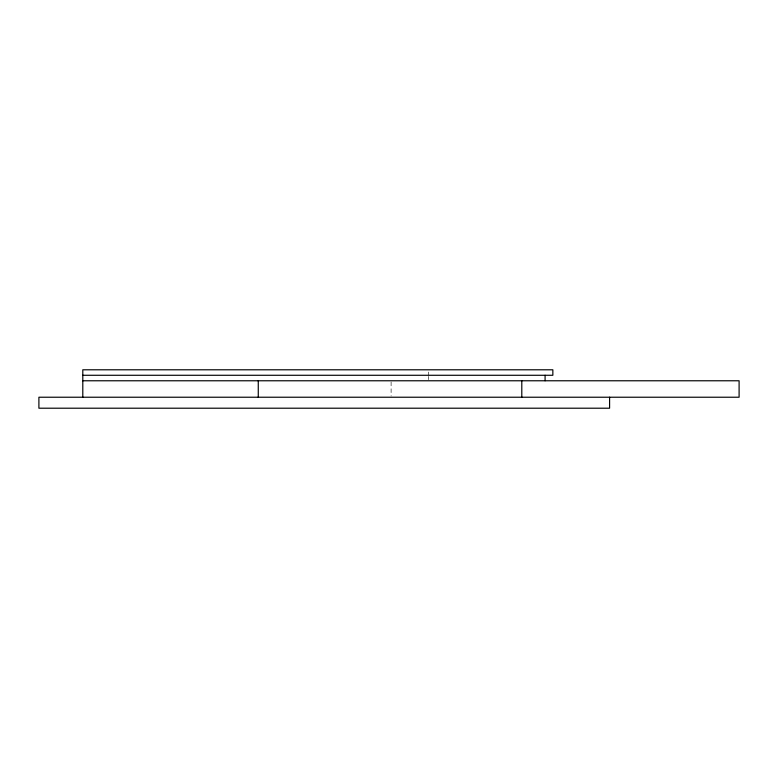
<?xml version="1.0" encoding="UTF-8"?>
<svg xmlns="http://www.w3.org/2000/svg" width="778" height="778" viewBox="0 0 778 778"><rect width="100%" height="100%" fill="white"/><g stroke="black" fill="none" stroke-linecap="round" stroke-linejoin="round"><path stroke-width="0.58" stroke-dasharray="3.89 2.92" d="M428.678 371.991L428.678 375.278M428.678 376.377L428.678 379.674M391.101 381.949L391.101 396.051"/><path stroke-width="1.17" d="M82.799 375.278L552.847 375.278L552.847 369.793L82.799 369.793L82.799 397.227M82.799 380.773L739.1 380.773L739.1 397.227L38.9 397.227L38.9 408.207L609.592 408.207L609.592 397.227M545.086 375.278L545.086 380.773M521.795 380.773L521.795 397.227M258.267 380.773L258.267 397.227"/></g></svg>
